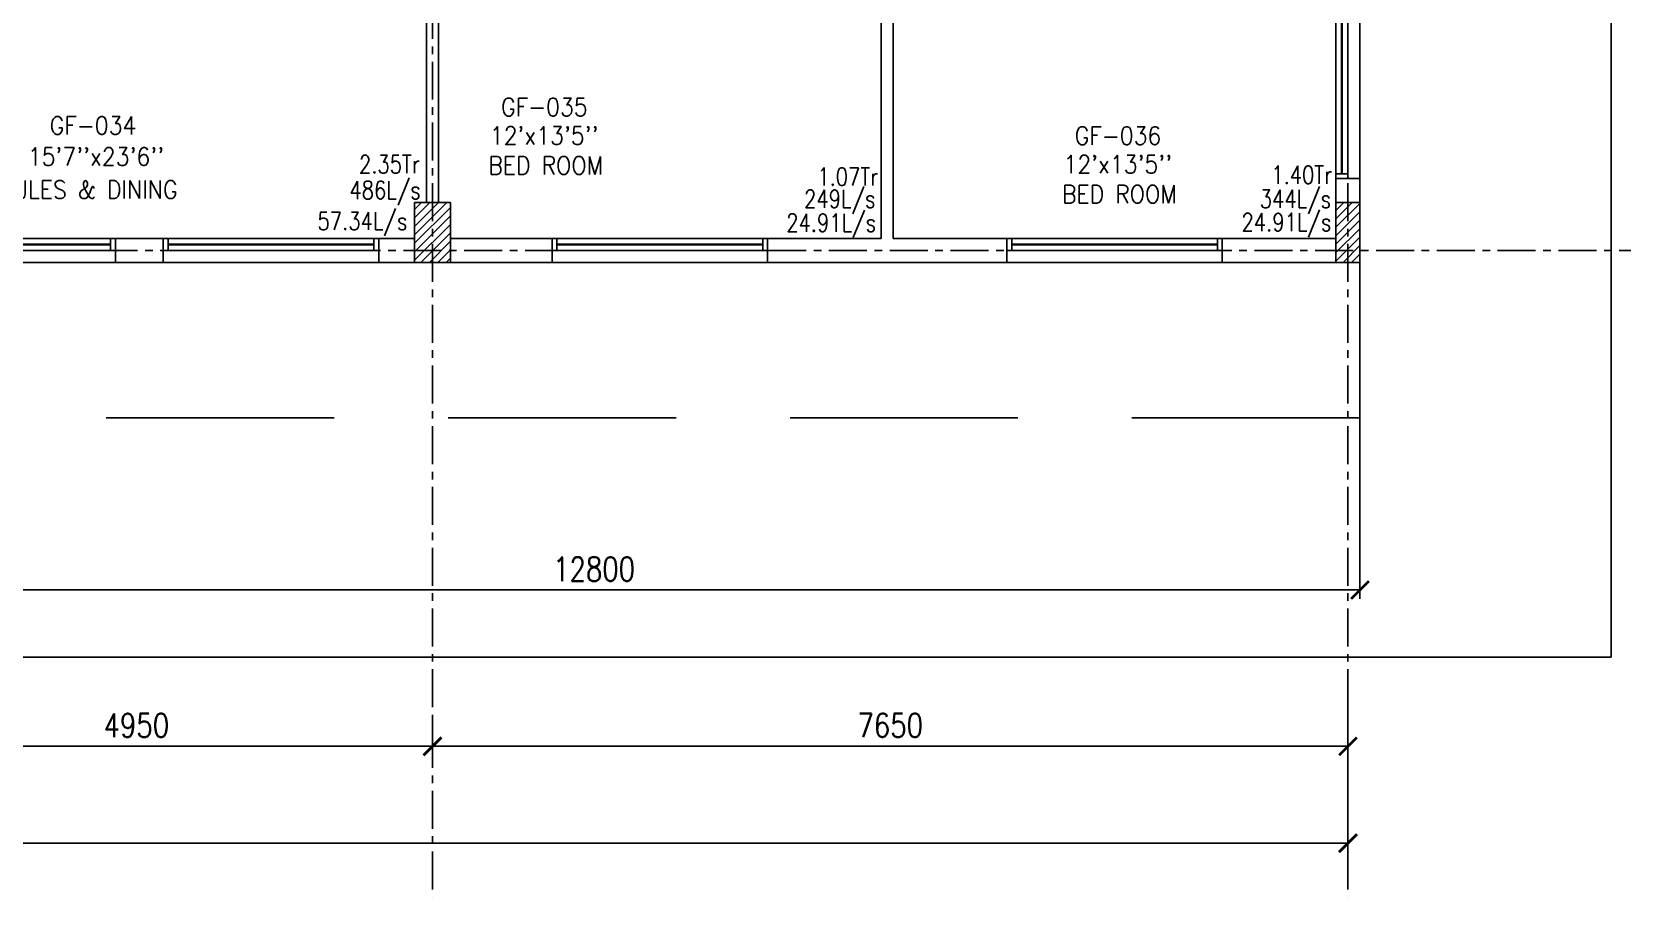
# Model space of a CAD drawing. Header units: millimetres. Extents: x -1288794 to 2153086, y -2701644 to -1335282.
# Drawn here: x 1112566 to 1125857, y -1514577 to -1507341 of the extents above; entities that cross this region are included whole.
import ezdxf

# ---------------------------------------------------------------- set-up
doc = ezdxf.new("R2010")
doc.units = ezdxf.units.MM
doc.header["$LTSCALE"] = 100
doc.header["$PDMODE"] = 34
doc.linetypes.add('CENTER', pattern=[50.8, 31.75, -6.35, 6.35, -6.35])
doc.linetypes.add('DASHED2', pattern=[9.525, 6.35, -3.175])
for name, color, linetype in [('A-ANNO-DIMS', 1, 'Continuous'), ('A-ANNO-TEXT', 8, 'Continuous'), ('A-AREA', 8, 'CENTER'), ('A-FLOR-OVHD', 4, 'DASHED2'), ('A-GLAZ', 5, 'Continuous'), ('A-GRID', 253, 'CENTER'), ('A-WALL-FULL', 8, 'Continuous'), ('AC-SAD TEXT', 3, 'Continuous'), ('S-COL- HACT.', 9, 'Continuous'), ('S-COL.', 8, 'Continuous')]:
    doc.layers.add(name, color=color, linetype=linetype)
doc.styles.add('ROMANS', font='romans.shx', dxfattribs={"width": 0.8})
doc.styles.add('SIMPLEX', font='simplex.shx', dxfattribs={"width": 0.8})
doc.dimstyles.new('100 of DIM2', dxfattribs={"dimscale": 0, "dimtxt": 200, "dimasz": 150, "dimexe": 75, "dimexo": 200, "dimgap": 75, "dimtad": 1, "dimdec": 0, "dimrnd": 5, "dimzin": 0, "dimdsep": 46, "dimtxsty": 'ROMANS', "dimblk": 'ARCHTICK', "dimcen": 100, "dimclrd": 94, "dimclre": 94, "dimclrt": 2, "dimadec": 0, "dimazin": 0, "dimtfac": 1, "dimtdec": 0, "dimtofl": 0, "dimtmove": 2, "dimatfit": 3, "dimldrblk": 'OPEN90', "dimfxl": 75, "dimtolj": 1, "dimtzin": 0, "dimarcsym": 0})
pattern_1 = [(45, (2220020.086, -1109556.65), (-35.355339, 35.355339), [])]

# ---------------------------------------------------------------- blocks, each defined once
blk = doc.blocks.new('W-180')
for p, q in [((1800, 100), (0, 100)), ((1800, 0), (0, 0)), ((40, 0), (40, 100)), ((1760, 100), (1760, 0))]:
    blk.add_line(p, q)
at = {"linetype": 'Continuous'}
for p, q in [((1760, 53), (40, 53)), ((1760, 47), (40, 47))]:
    blk.add_line(p, q, dxfattribs=at)
blk = doc.blocks.new('_ArchTick')
at = {"color": 0, "linetype": 'ByBlock', "const_width": 0.15}
blk.add_lwpolyline([(-0.5, -0.5), (0.5, 0.5)], dxfattribs=at)
blk = doc.blocks.new('*D628')
at = {"layer": 'A-ANNO-DIMS', "color": 94, "lineweight": -2, "ltscale": 3, "transparency": 16777216}
for p, q in [((1110965, -1513115), (1110965, -1513240)), ((1115915, -1513115), (1115915, -1513240)), ((1110965, -1513315), (1115915, -1513315))]:
    blk.add_line(p, q, dxfattribs=at)
at = {"layer": 'Defpoints', "color": 0, "ltscale": 3, "transparency": 16777216}
for p in [(1110965, -1513315), (1115915, -1513315), (1115915, -1513315)]:
    blk.add_point(p, dxfattribs=at)
at = {"layer": 'A-ANNO-DIMS', "color": 94, "lineweight": -2, "ltscale": 3, "transparency": 16777216, "xscale": 150, "yscale": 150, "zscale": 150, "rotation": 180}
blk.add_blockref('_ArchTick', (1110965, -1513315), dxfattribs=at)
at = {"layer": 'A-ANNO-DIMS', "color": 94, "lineweight": -2, "ltscale": 3, "transparency": 16777216, "xscale": 150, "yscale": 150, "zscale": 150}
blk.add_blockref('_ArchTick', (1115915, -1513315), dxfattribs=at)
at = {"layer": 'A-ANNO-DIMS', "color": 2, "ltscale": 3, "transparency": 16777216, "insert": (1113440, -1513140), "char_height": 200, "attachment_point": 5, "style": 'ROMANS'}
blk.add_mtext('\\A1;4950', dxfattribs=at)
blk = doc.blocks.new('_Open90')
at = {"color": 0, "linetype": 'ByBlock', "lineweight": -2}
for p, q in [((0, 0), (-1, 0)), ((-0.5, 0.5), (0, 0)), ((0, 0), (-0.5, -0.5))]:
    blk.add_line(p, q, dxfattribs=at)
blk = doc.blocks.new('*D629')
at = {"layer": 'A-ANNO-DIMS', "color": 94, "lineweight": -2, "ltscale": 3, "transparency": 16777216}
for p, q in [((1115915, -1513115), (1115915, -1513240)), ((1123565, -1513115), (1123565, -1513240)), ((1115915, -1513315), (1123565, -1513315))]:
    blk.add_line(p, q, dxfattribs=at)
at = {"layer": 'Defpoints', "color": 0, "ltscale": 3, "transparency": 16777216}
for p in [(1115915, -1513315), (1123565, -1513315), (1123565, -1513315)]:
    blk.add_point(p, dxfattribs=at)
at = {"layer": 'A-ANNO-DIMS', "color": 94, "lineweight": -2, "ltscale": 3, "transparency": 16777216, "xscale": 150, "yscale": 150, "zscale": 150, "rotation": 180}
blk.add_blockref('_ArchTick', (1115915, -1513315), dxfattribs=at)
at = {"layer": 'A-ANNO-DIMS', "color": 94, "lineweight": -2, "ltscale": 3, "transparency": 16777216, "xscale": 150, "yscale": 150, "zscale": 150}
blk.add_blockref('_ArchTick', (1123565, -1513315), dxfattribs=at)
at = {"layer": 'A-ANNO-DIMS', "color": 2, "ltscale": 3, "transparency": 16777216, "insert": (1119740, -1513140), "char_height": 200, "attachment_point": 5, "style": 'ROMANS'}
blk.add_mtext('\\A1;7650', dxfattribs=at)
blk = doc.blocks.new('*D630')
at = {"layer": 'A-ANNO-DIMS', "color": 94, "lineweight": -2, "ltscale": 3, "transparency": 16777216}
for p, q in [((1098065, -1512975), (1098065, -1514200)), ((1123565, -1512975), (1123565, -1514200)), ((1098065, -1514125), (1123565, -1514125))]:
    blk.add_line(p, q, dxfattribs=at)
at = {"layer": 'Defpoints', "color": 0, "ltscale": 3, "transparency": 16777216}
for p in [(1098065, -1512775), (1123565, -1512775), (1123565, -1514125)]:
    blk.add_point(p, dxfattribs=at)
at = {"layer": 'A-ANNO-DIMS', "color": 94, "lineweight": -2, "ltscale": 3, "transparency": 16777216, "xscale": 150, "yscale": 150, "zscale": 150, "rotation": 180}
blk.add_blockref('_ArchTick', (1098065, -1514125), dxfattribs=at)
at = {"layer": 'A-ANNO-DIMS', "color": 94, "lineweight": -2, "ltscale": 3, "transparency": 16777216, "xscale": 150, "yscale": 150, "zscale": 150}
blk.add_blockref('_ArchTick', (1123565, -1514125), dxfattribs=at)
at = {"layer": 'A-ANNO-DIMS', "color": 2, "ltscale": 3, "transparency": 16777216, "insert": (1110815, -1513950), "char_height": 200, "attachment_point": 5, "style": 'ROMANS'}
blk.add_mtext('\\A1;25500', dxfattribs=at)
blk = doc.blocks.new('*D631')
at = {"layer": 'A-ANNO-DIMS', "color": 94, "linetype": 'Continuous', "lineweight": -2, "ltscale": 3, "transparency": 16777216}
for p, q in [((1110865, -1509469), (1110865, -1512083)), ((1123665, -1509469), (1123665, -1512083)), ((1123665, -1512008), (1110865, -1512008))]:
    blk.add_line(p, q, dxfattribs=at)
at = {"layer": 'Defpoints', "color": 0, "linetype": 'Continuous', "ltscale": 3, "transparency": 16777216}
for p in [(1110865, -1509269), (1123665, -1509269), (1110865, -1512008)]:
    blk.add_point(p, dxfattribs=at)
at = {"layer": 'A-ANNO-DIMS', "color": 94, "linetype": 'Continuous', "lineweight": -2, "ltscale": 3, "transparency": 16777216, "xscale": 150, "yscale": 150, "zscale": 150, "rotation": 180}
blk.add_blockref('_ArchTick', (1110865, -1512008), dxfattribs=at)
at = {"layer": 'A-ANNO-DIMS', "color": 94, "linetype": 'Continuous', "lineweight": -2, "ltscale": 3, "transparency": 16777216, "xscale": 150, "yscale": 150, "zscale": 150}
blk.add_blockref('_ArchTick', (1123665, -1512008), dxfattribs=at)
at = {"layer": 'A-ANNO-DIMS', "color": 2, "linetype": 'Continuous', "ltscale": 3, "transparency": 16777216, "insert": (1117265, -1511833), "char_height": 200, "attachment_point": 5, "style": 'ROMANS'}
blk.add_mtext('\\A1;12800', dxfattribs=at)

msp = doc.modelspace()

# ---------------------------------------------------------------- hatches: boundary and pattern name
at = {"layer": 'S-COL- HACT.', "linetype": 'Continuous', "ltscale": 3}
h = msp.add_hatch(dxfattribs=at)
h.set_pattern_fill('ANSI31', color=256, scale=400, style=0)
h.set_pattern_definition(pattern_1)
h.paths.add_polyline_path([(1115764.9, -1509268.6), (1115764.9, -1508768.6), (1116064.9, -1508768.6), (1116064.9, -1509268.6)])
h = msp.add_hatch(dxfattribs=at)
h.set_pattern_fill('ANSI31', color=256, scale=400, style=0)
h.set_pattern_definition(pattern_1)
h.paths.add_polyline_path([(1123664.9, -1508768.6), (1123664.9, -1509268.6), (1123464.9, -1509268.6), (1123464.9, -1508768.6)])

# ---------------------------------------------------------------- linework, layer by layer
at = {"layer": 'A-AREA', "ltscale": 15}
for q in [(1125764.9, -1469568.6), (1090664.9, -1512568.6)]:
    msp.add_line((1125764.9, -1512568.6), q, dxfattribs=at)
at = {"layer": 'A-FLOR-OVHD', "ltscale": 3}
msp.add_lwpolyline([(1123664.9, -1509268.6), (1123664.9, -1510568.6), (1110864.9, -1510568.6), (1110864.9, -1509268.6), (1109564.9, -1509268.6), (1109564.9, -1510568.6), (1105264.9, -1510568.6), (1105264.9, -1510168.6), (1103664.9, -1510168.6), (1103664.9, -1510568.6), (1096664.9, -1510568.6), (1096664.9, -1500918.6), (1095664.9, -1500918.6), (1095664.9, -1496418.6)], dxfattribs=at)
msp.add_lwpolyline([(1123664.9, -1509268.6), (1123664.9, -1510568.6), (1110864.9, -1510568.6), (1110864.9, -1509268.6), (1109564.9, -1509268.6), (1109564.9, -1510568.6), (1105264.9, -1510568.6), (1105264.9, -1510168.6), (1103664.9, -1510168.6), (1103664.9, -1510568.6), (1096664.9, -1510568.6), (1096664.9, -1500918.6), (1095664.9, -1500918.6), (1095664.9, -1496418.6)], dxfattribs=at)
at = {"layer": 'A-GLAZ', "ltscale": 3}
for p, q in [((1123664.9, -1506768.6), (1123664.9, -1508568.6)), ((1113264.9, -1509268.6), (1111464.9, -1509268.6)), ((1115464.9, -1509268.6), (1113664.9, -1509268.6)), ((1118714.9, -1509268.6), (1116914.9, -1509268.6)), ((1122514.9, -1509268.6), (1120714.9, -1509268.6))]:
    msp.add_line(p, q, dxfattribs=at)
at = {"layer": 'A-GRID', "ltscale": 0.1}
for p, q in [((1115914.9, -1466442.6), (1115914.9, -1514577)), ((1123564.9, -1466442.6), (1123564.9, -1514577)), ((1086207.7, -1509168.6), (1129747.3, -1509168.6))]:
    msp.add_line(p, q, dxfattribs=at)
at = {"layer": 'A-WALL-FULL', "ltscale": 3}
for p, q in [((1119664.9, -1509068.6), (1119664.9, -1504968.6)), ((1119764.9, -1509068.6), (1119764.9, -1504968.6)), ((1115864.9, -1508768.6), (1115864.9, -1505218.6)), ((1115964.9, -1508768.6), (1115964.9, -1505218.6)), ((1123464.9, -1509068.6), (1123464.9, -1508568.6)), ((1123464.9, -1508568.6), (1123664.9, -1508568.6)), ((1123664.9, -1509268.6), (1123664.9, -1508568.6)), ((1113264.9, -1509068.6), (1113664.9, -1509068.6)), ((1113264.9, -1509068.6), (1113264.9, -1509268.6)), ((1113664.9, -1509068.6), (1113664.9, -1509268.6)), ((1115464.9, -1509068.6), (1115764.9, -1509068.6)), ((1115464.9, -1509068.6), (1115464.9, -1509268.6)), ((1116064.9, -1509068.6), (1116914.9, -1509068.6)), ((1116914.9, -1509068.6), (1116914.9, -1509268.6)), ((1118714.9, -1509068.6), (1119664.9, -1509068.6)), ((1118714.9, -1509068.6), (1118714.9, -1509268.6)), ((1119764.9, -1509068.6), (1120714.9, -1509068.6)), ((1120714.9, -1509068.6), (1120714.9, -1509268.6)), ((1122514.9, -1509068.6), (1123464.9, -1509068.6)), ((1122514.9, -1509068.6), (1122514.9, -1509268.6)), ((1113264.9, -1509268.6), (1113664.9, -1509268.6)), ((1115464.9, -1509268.6), (1116914.9, -1509268.6)), ((1118714.9, -1509268.6), (1120714.9, -1509268.6)), ((1122514.9, -1509268.6), (1123664.9, -1509268.6))]:
    msp.add_line(p, q, dxfattribs=at)
at = {"layer": 'A-WALL-FULL', "linetype": 'Continuous', "ltscale": 3}
for p, q in [((1115764.9, -1509068.6), (1115764.9, -1508768.6)), ((1115764.9, -1508768.6), (1115864.9, -1508768.6)), ((1115964.9, -1508768.6), (1116064.9, -1508768.6)), ((1116064.9, -1508768.6), (1116064.9, -1509068.6))]:
    msp.add_line(p, q, dxfattribs=at)
at = {"layer": 'S-COL.', "linetype": 'Continuous', "ltscale": 3}
for points in [[(1115764.9, -1509268.6), (1115764.9, -1508768.6), (1116064.9, -1508768.6), (1116064.9, -1509268.6)], [(1115764.9, -1509268.6), (1115764.9, -1508768.6), (1116064.9, -1508768.6), (1116064.9, -1509268.6)], [(1115764.9, -1509268.6), (1115764.9, -1508768.6), (1116064.9, -1508768.6), (1116064.9, -1509268.6)], [(1123664.9, -1508768.6), (1123664.9, -1509268.6), (1123464.9, -1509268.6), (1123464.9, -1508768.6)], [(1123664.9, -1508768.6), (1123664.9, -1509268.6), (1123464.9, -1509268.6), (1123464.9, -1508768.6)], [(1123664.9, -1508768.6), (1123664.9, -1509268.6), (1123464.9, -1509268.6), (1123464.9, -1508768.6)]]:
    msp.add_lwpolyline(points, close=True, dxfattribs=at)

# ---------------------------------------------------------------- block references
at = {"layer": 'A-GLAZ', "ltscale": 3, "xscale": -1}
for p, rotation in [((1123464.9, -1508568.6), 270), ((1111464.9, -1509068.6), 180), ((1113664.9, -1509068.6), 180), ((1116914.9, -1509068.6), 180), ((1120714.9, -1509068.6), 180)]:
    msp.add_blockref('W-180', p, dxfattribs=dict(at, rotation=rotation))

# ---------------------------------------------------------------- texts
at = {"layer": 'A-ANNO-TEXT', "style": 'ROMANS', "width": 0.9}
for s, p in [('GF-035', (1116488, -1508044.8)), ('GF-034', (1112716.9, -1508199.5)), ("12'x13'5''", (1116393.6, -1508283.5)), ('GF-036', (1121282, -1508284.7)), ("15'7''x23'6''", (1112532.6, -1508459.2)), ('BED ROOM', (1116380.8, -1508533)), ("12'x13'5''", (1121187.7, -1508523.4)), ('MAJLES & DINING', (1112198.9, -1508735.4)), ('BED ROOM', (1121174.9, -1508773))]:
    msp.add_text(s, height=150, dxfattribs=at).set_placement(p)
at = {"layer": 'AC-SAD TEXT', "style": 'SIMPLEX', "width": 0.8}
for s, p in [('2.35Tr', (1115300, -1508523.4)), ('1.40Tr', (1122924.3, -1508611.4)), ('486L/s', (1115220.1, -1508739)), ('1.07Tr', (1119130.5, -1508627.2)), ('249L/s', (1119019.9, -1508812.5)), ('344L/s', (1122827.6, -1508813.3)), ('57.34L/s', (1114953.5, -1508998)), ('24.91L/s', (1118870.5, -1509012)), ('24.91L/s', (1122675.2, -1509007.1))]:
    msp.add_text(s, height=150, dxfattribs=at).set_placement(p)

# ---------------------------------------------------------------- dimensions: what is measured, and where the dimension line sits
at = {"layer": 'A-ANNO-DIMS', "linetype": 'Continuous', "ltscale": 3}
dim = msp.add_linear_dim(base=(1110864.9, -1512007.6), p1=(1123664.9, -1509268.6), p2=(1110864.9, -1509268.6), dimstyle='100 of DIM2', override={"dimscale": 1}, dxfattribs=at)
dim.commit()
dim.dimension.update_dxf_attribs({"geometry": '*D631', "text_midpoint": (1117264.9, -1511832.6)})
at = {"layer": 'A-ANNO-DIMS', "ltscale": 3}
for base, p1, p2, picture, middle in [((1123564.9, -1514125.5), (1098064.9, -1512774.8), (1123564.9, -1512774.8), '*D630', (1110814.9, -1513950.5)), ((1115914.9, -1513315.3), (1110964.9, -1513315.3), (1115914.9, -1513315.3), '*D628', (1113439.9, -1513140.3)), ((1123564.9, -1513315.3), (1115914.9, -1513315.3), (1123564.9, -1513315.3), '*D629', (1119739.9, -1513140.3))]:
    dim = msp.add_linear_dim(base=base, p1=p1, p2=p2, dimstyle='100 of DIM2', override={"dimscale": 1}, dxfattribs=at)
    dim.commit()
    dim.dimension.update_dxf_attribs({"geometry": picture, "text_midpoint": middle})

doc.saveas('drawing.dxf')
